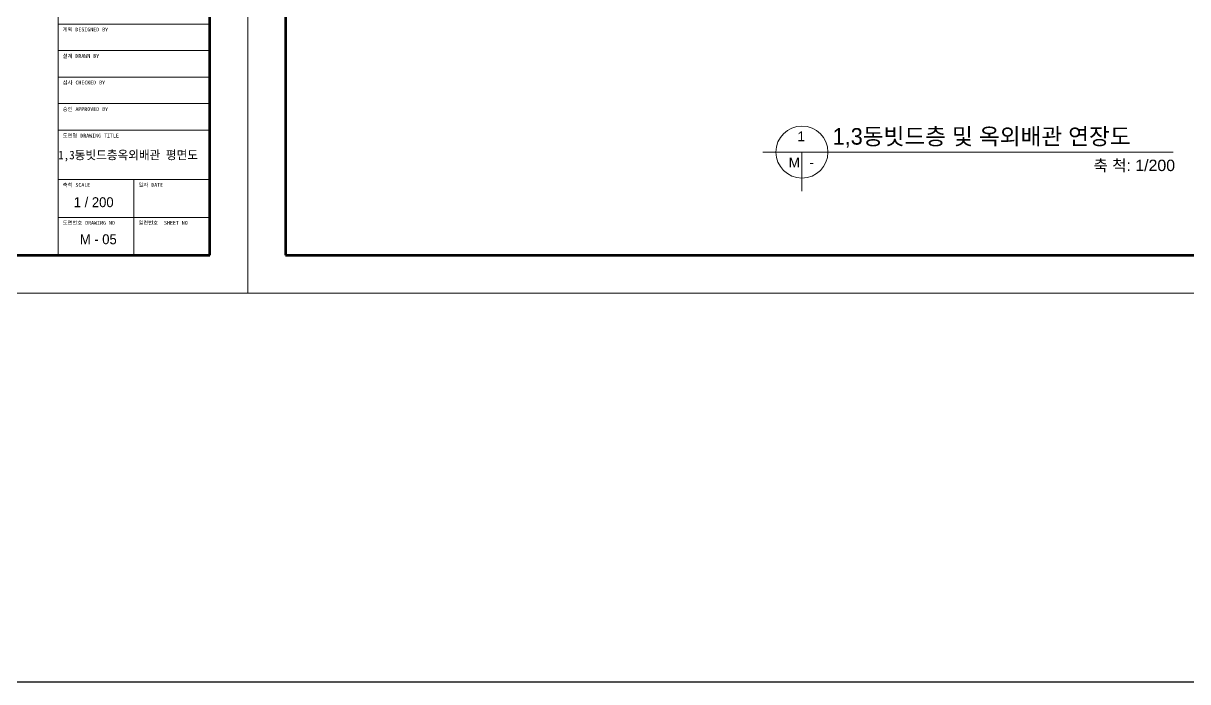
# Model space of a CAD drawing. Header units: millimetres. Extents: x 77978 to 1977917, y -128530 to 383426.
# Drawn here: x 933025 to 982163, y 65293 to 93086 of the extents above; entities that cross this region are included whole.
import ezdxf

# ---------------------------------------------------------------- set-up
doc = ezdxf.new("R2010")
doc.units = ezdxf.units.MM
doc.header["$LTSCALE"] = 20
doc.layers.get('0').update_dxf_attribs({"lineweight": 0})
doc.layers.add('TEXT', color=2, linetype='Continuous')
doc.layers.add('TXT', color=2, linetype='Continuous')
doc.layers.add('급수', color=3, linetype='Continuous', lineweight=30)
doc.styles.add('Arial', font='arial.ttf')
doc.styles.add('TEXT', font='arial.ttf')
doc.styles.add('굴림1', font='', dxfattribs={"height": 1})
doc.styles.add('굴림300', font='', dxfattribs={"height": 300})
doc.styles.add('굴림700', font='gulim.ttc', dxfattribs={"height": 700})
doc.styles.get('굴림1').set_extended_font_data('GulimChe')
doc.styles.get('굴림300').set_extended_font_data('GulimChe')

# ---------------------------------------------------------------- blocks, each defined once
blk = doc.blocks.new('상수도 도각-다중')
at = {"lineweight": 100}
for p, q in [((3000, 86100), (3000, 3000)), ((123000, 3000), (123000, 86100)), ((3000, 3000), (123000, 3000))]:
    blk.add_line(p, q, dxfattribs=at)
at = {"lineweight": 9}
for p, q in [((111000, 21300), (123000, 21300)), ((111000, 19200), (123000, 19200)), ((111000, 17100), (123000, 17100)), ((111000, 15000), (123000, 15000)), ((111000, 12900), (123000, 12900)), ((111000, 9000), (123000, 9000)), ((111000, 6000), (123000, 6000))]:
    blk.add_line(p, q, dxfattribs=at)
blk.add_line((117000, 9000), (117000, 3000))
blk.add_lwpolyline([(0, 0), (126000, 0), (126000, 89100), (0, 89100)], close=True)
blk.add_lwpolyline([(111000, 3000), (111000, 33600), (111000, 86100)])
at = {"char_height": 300, "attachment_point": 1, "style": '굴림1'}
for s, width, insert in [('계획 DESIGNED BY', 4641.75, (111358, 21022)), ('설계 DRAWN BY', 4641.75, (111358, 18922)), ('심사 CHECKED BY', 4641.75, (111358, 16822)), ('승인 APPROVED BY', 4641.75, (111358, 14722)), ('도면명 DRAWING TITLE', 4641.75, (111358, 12622)), ('축척 SCALE', 3385.63, (111358, 8722)), ('일자 DATE', 3016.89, (117358, 8722)), ('도면번호 DRAWING NO', 4125.03, (111358, 5722)), ('일련번호  SHEET NO', 3753.35, (117358, 5722))]:
    blk.add_mtext_dynamic_manual_height_columns(s, width=width, gutter_width=2500, heights=[0], dxfattribs=dict(at, insert=insert))

msp = doc.modelspace()

# ---------------------------------------------------------------- linework, layer by layer
at = {"color": 4}
for p, q in [((964238.3, 87648.4), (981555.4, 87648.4)), ((964238.3, 87648.4), (981555.4, 87648.4)), ((965884, 87648.4), (965884, 86002.7)), ((965884, 87648.4), (965884, 86002.7))]:
    msp.add_line(p, q, dxfattribs=at)
at = {"color": 5}
msp.add_line((740896.9, 81693.2), (1076896.9, 81693.2), dxfattribs=at)
at = {"color": 4}
msp.add_circle((965884, 87648.4), 1097.1, dxfattribs=at)
msp.add_circle((965884, 87648.4), 1097.1, dxfattribs=at)
at = {"layer": '급수', "color": 5}
msp.add_line((78096.9, 65293.2), (1977917.3, 65293.2), dxfattribs=at)

# ---------------------------------------------------------------- block references
at = {"color": 0, "xscale": 0.5333333333333332, "yscale": 0.5333333333333332, "zscale": 0.5333333333333332}
for p in [(875296.9, 81693.2), (942496.9, 81693.2)]:
    msp.add_blockref('상수도 도각-다중', p, dxfattribs=at)

# ---------------------------------------------------------------- texts
at = {"layer": 'TEXT', "style": '굴림300'}
msp.add_text('1,3동빗드층옥외배관 평면도', height=360, dxfattribs=at).set_placement((934496.9, 87344.6))
at = {"layer": 'TEXT', "char_height": 420, "attachment_point": 1, "style": '굴림700'}
for s, width, insert in [('1 / 200', 2541.11, (935155.8, 85744.1)), ('M - 05', 2285.743, (935411.1, 84179.6))]:
    msp.add_mtext_dynamic_manual_height_columns(s, width=width, gutter_width=6562.5, heights=[0], dxfattribs=dict(at, insert=insert))
at = {"layer": 'TXT'}
for s, height, style, p in [('1', 411.4, 'Arial', (965694.2, 88108.2)), ('1', 411.4, 'Arial', (965694.2, 88108.2)), ('1,3동빗드층 및 옥외배관 연장도', 700, '굴림700', (967177.3, 87963)), ('1,3동빗드층 및 옥외배관 연장도', 700, '굴림700', (967177.3, 87963)), ('M', 411.4, 'Arial', (965322, 87005.5)), ('M', 411.4, 'Arial', (965322, 87005.5)), ('-', 411.4, 'Arial', (966199.1, 87005.5)), ('-', 411.4, 'Arial', (966199.1, 87005.5)), ('축 척: 1/200', 480, 'TEXT', (978187.1, 86848.2)), ('축 척: 1/200', 480, 'TEXT', (978187.1, 86848.2))]:
    msp.add_text(s, height=height, dxfattribs=dict(at, style=style)).set_placement(p)

doc.saveas('drawing.dxf')
